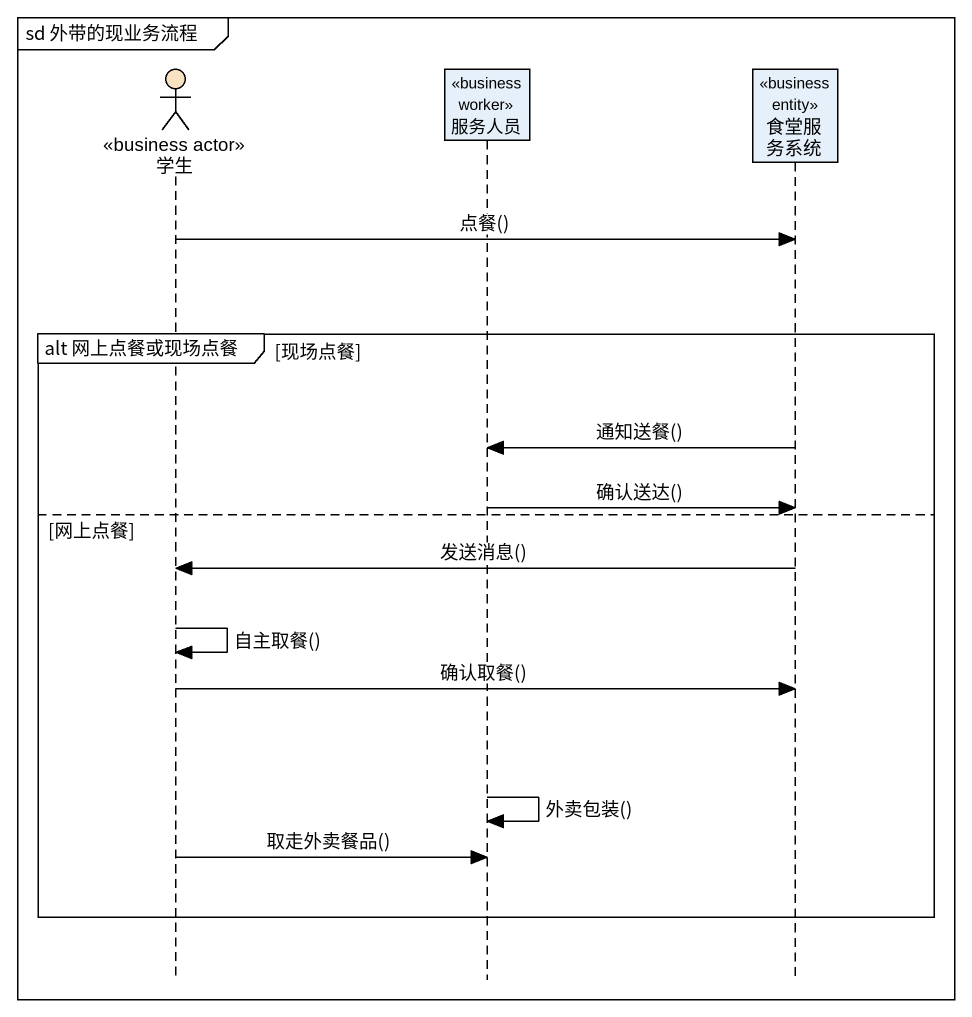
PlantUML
@startuml
mainframe sd 外带的现业务流程
hide footbox
actor 学生 <<business actor>> #F8E2C1
participant 服务人员 <<business worker>>
participant 食堂服务系统 <<business entity>>

学生 -> 食堂服务系统 : 点餐()
group alt 网上点餐或现场点餐 [现场点餐]
  食堂服务系统 -> 服务人员 : 通知送餐()
  服务人员 -> 食堂服务系统 : 确认送达()
else 网上点餐
  食堂服务系统 -> 学生 : 发送消息()
  学生 -> 学生 : 自主取餐()
  学生 -> 食堂服务系统 : 确认取餐()
  服务人员 -> 服务人员 : 外卖包装()
  学生 -> 服务人员 : 取走外卖餐品()
end
@enduml
